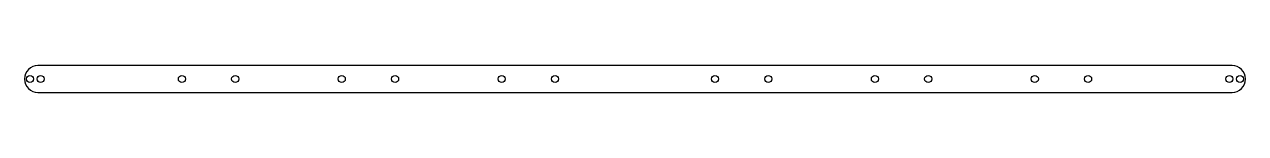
# Model space of a CAD drawing. Header units: millimetres. Extents: x -229 to 229, y -5 to 5.
import ezdxf

# ---------------------------------------------------------------- set-up
doc = ezdxf.new("R2010")
doc.units = ezdxf.units.MM
doc.layers.add('CUTOUTS', color=1, linetype='CONTINUOUS')
doc.layers.add('PERIMETER', color=5, linetype='CONTINUOUS')

msp = doc.modelspace()

# ---------------------------------------------------------------- linework, layer by layer
at = {"layer": 'CUTOUTS'}
for centre, radius in [((-227, 0), 1.33), ((-223, 0), 1.33), ((-170, 0), 1.32), ((-150, 0), 1.33), ((-110, 0), 1.32), ((-90, 0), 1.33), ((-50, 0), 1.33), ((-30, 0), 1.33), ((30, 0), 1.33), ((50, 0), 1.33), ((90, 0), 1.33), ((110, 0), 1.33), ((150, 0), 1.33), ((170, 0), 1.33), ((223, 0), 1.33), ((227, 0), 1.33)]:
    msp.add_circle(centre, radius, dxfattribs=at)
at = {"layer": 'PERIMETER'}
for p, q in [((-220, 5.07), (-224, 5.07)), ((220, 5.07), (-220, 5.07)), ((224, 5.07), (220, 5.07)), ((-224, -5.07), (-220, -5.07)), ((-220, -5.07), (220, -5.07)), ((220, -5.07), (221.1, -5.07)), ((221.1, -5.07), (224, -5.07))]:
    msp.add_line(p, q, dxfattribs=at)
for centre, start, end in [((-224, 0), 90, 270), ((224, 0), -90, 90)]:
    msp.add_arc(centre, 5.07, start, end, dxfattribs=at)

doc.saveas('drawing.dxf')
